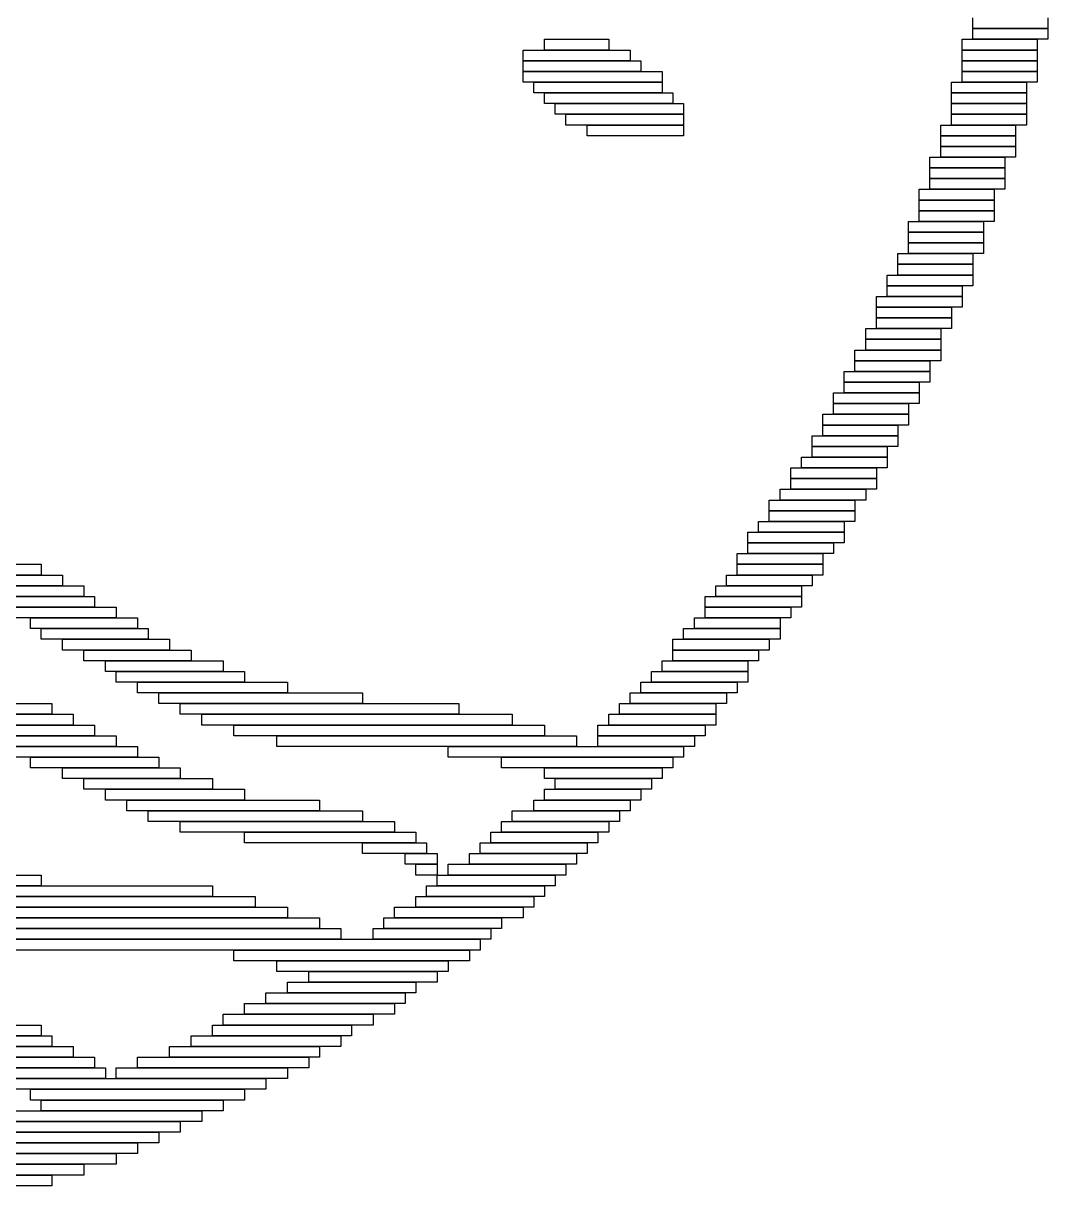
# Model space of a CAD drawing. Extents: x 366 to 658, y 363 to 661.
# Drawn here: x 559.3 to 655, y 371 to 479.5 of the extents above; entities that cross this region are included whole.
import ezdxf

# ---------------------------------------------------------------- set-up
doc = ezdxf.new("R2010")
doc.units = 0

msp = doc.modelspace()

# ---------------------------------------------------------------- linework, layer by layer
for p, q in [((648, 479), (648, 480)), ((655, 480), (655, 479)), ((655, 479), (648, 479)), ((648, 479), (655, 479)), ((648, 478), (648, 479)), ((655, 479), (655, 478)), ((608, 478), (614, 478)), ((608, 477), (608, 478)), ((614, 478), (614, 477)), ((647, 478), (654, 478)), ((647, 477), (647, 478)), ((655, 478), (648, 478)), ((654, 478), (654, 477)), ((606, 477), (616, 477)), ((606, 476), (606, 477)), ((614, 477), (608, 477)), ((616, 477), (616, 476)), ((654, 477), (647, 477)), ((647, 477), (654, 477)), ((647, 476), (647, 477)), ((654, 477), (654, 476)), ((616, 476), (606, 476)), ((606, 476), (617, 476)), ((606, 475), (606, 476)), ((617, 476), (617, 475)), ((654, 476), (647, 476)), ((647, 476), (654, 476)), ((647, 475), (647, 476)), ((654, 476), (654, 475)), ((617, 475), (606, 475)), ((606, 475), (619, 475)), ((606, 474), (606, 475)), ((619, 475), (619, 474)), ((654, 475), (647, 475)), ((647, 475), (654, 475)), ((647, 474), (647, 475)), ((654, 475), (654, 474)), ((619, 474), (606, 474)), ((607, 474), (619, 474)), ((607, 473), (607, 474)), ((619, 474), (619, 473)), ((646, 474), (653, 474)), ((646, 473), (646, 474)), ((654, 474), (647, 474)), ((653, 474), (653, 473)), ((619, 473), (607, 473)), ((608, 473), (620, 473)), ((608, 472), (608, 473)), ((620, 472), (608, 472)), ((609, 472), (621, 472)), ((609, 471), (609, 472)), ((620, 473), (620, 472)), ((621, 472), (621, 471)), ((653, 473), (646, 473)), ((646, 473), (653, 473)), ((646, 472), (646, 473)), ((653, 472), (646, 472)), ((646, 472), (653, 472)), ((646, 471), (646, 472)), ((653, 473), (653, 472)), ((653, 472), (653, 471)), ((621, 471), (609, 471)), ((610, 471), (621, 471)), ((610, 470), (610, 471)), ((621, 471), (621, 470)), ((653, 471), (646, 471)), ((646, 471), (653, 471)), ((646, 470), (646, 471)), ((653, 471), (653, 470)), ((621, 470), (610, 470)), ((612, 470), (621, 470)), ((612, 469), (612, 470)), ((621, 470), (621, 469)), ((645, 470), (652, 470)), ((645, 469), (645, 470)), ((653, 470), (646, 470)), ((652, 470), (652, 469)), ((621, 469), (612, 469)), ((652, 469), (645, 469)), ((645, 469), (652, 469)), ((645, 468), (645, 469)), ((652, 469), (652, 468)), ((652, 468), (645, 468)), ((645, 468), (652, 468)), ((645, 467), (645, 468)), ((652, 468), (652, 467)), ((644, 467), (651, 467)), ((644, 466), (644, 467)), ((652, 467), (645, 467)), ((651, 467), (651, 466)), ((651, 466), (644, 466)), ((644, 466), (651, 466)), ((644, 465), (644, 466)), ((651, 466), (651, 465)), ((651, 465), (644, 465)), ((644, 465), (651, 465)), ((644, 464), (644, 465)), ((651, 465), (651, 464)), ((643, 464), (650, 464)), ((643, 463), (643, 464)), ((651, 464), (644, 464)), ((650, 464), (650, 463)), ((650, 463), (643, 463)), ((643, 463), (650, 463)), ((643, 462), (643, 463)), ((650, 463), (650, 462)), ((650, 462), (643, 462)), ((643, 462), (650, 462)), ((643, 461), (643, 462)), ((650, 462), (650, 461)), ((642, 461), (649, 461)), ((642, 460), (642, 461)), ((650, 461), (643, 461)), ((649, 461), (649, 460)), ((649, 460), (642, 460)), ((642, 460), (649, 460)), ((642, 459), (642, 460)), ((649, 459), (642, 459)), ((642, 459), (649, 459)), ((642, 458), (642, 459)), ((649, 460), (649, 459)), ((649, 459), (649, 458)), ((641, 458), (648, 458)), ((641, 457), (641, 458)), ((649, 458), (642, 458)), ((648, 458), (648, 457)), ((648, 457), (641, 457)), ((641, 457), (648, 457)), ((641, 456), (641, 457)), ((648, 457), (648, 456)), ((640, 456), (648, 456)), ((640, 455), (640, 456)), ((648, 456), (641, 456)), ((648, 456), (648, 455)), ((648, 455), (640, 455)), ((640, 455), (647, 455)), ((640, 454), (640, 455)), ((647, 455), (647, 454)), ((639, 454), (647, 454)), ((639, 453), (639, 454)), ((647, 454), (640, 454)), ((647, 454), (647, 453)), ((647, 453), (639, 453)), ((639, 453), (646, 453)), ((639, 452), (639, 453)), ((646, 453), (646, 452)), ((646, 452), (639, 452)), ((639, 452), (646, 452)), ((639, 451), (639, 452)), ((646, 452), (646, 451)), ((638, 451), (645, 451)), ((638, 450), (638, 451)), ((646, 451), (639, 451)), ((645, 451), (645, 450)), ((645, 450), (638, 450)), ((638, 450), (645, 450)), ((638, 449), (638, 450)), ((645, 450), (645, 449)), ((637, 449), (645, 449)), ((637, 448), (637, 449)), ((645, 449), (638, 449)), ((645, 449), (645, 448)), ((645, 448), (637, 448)), ((637, 448), (644, 448)), ((637, 447), (637, 448)), ((644, 448), (644, 447)), ((636, 447), (644, 447)), ((636, 446), (636, 447)), ((644, 446), (636, 446)), ((636, 446), (643, 446)), ((636, 445), (636, 446)), ((644, 447), (637, 447)), ((643, 446), (643, 445)), ((644, 447), (644, 446)), ((635, 445), (643, 445)), ((635, 444), (635, 445)), ((643, 445), (636, 445)), ((643, 445), (643, 444)), ((643, 444), (635, 444)), ((635, 444), (642, 444)), ((635, 443), (635, 444)), ((642, 444), (642, 443)), ((634, 443), (642, 443)), ((634, 442), (634, 443)), ((642, 443), (635, 443)), ((642, 443), (642, 442)), ((642, 442), (634, 442)), ((634, 442), (641, 442)), ((634, 441), (634, 442)), ((641, 442), (641, 441)), ((633, 441), (641, 441)), ((633, 440), (633, 441)), ((641, 441), (634, 441)), ((641, 441), (641, 440)), ((641, 440), (633, 440)), ((633, 440), (640, 440)), ((633, 439), (633, 440)), ((640, 440), (640, 439)), ((632, 439), (640, 439)), ((632, 438), (632, 439)), ((640, 439), (633, 439)), ((640, 439), (640, 438)), ((631, 438), (639, 438)), ((631, 437), (631, 438)), ((640, 438), (632, 438)), ((639, 438), (639, 437)), ((639, 437), (631, 437)), ((631, 437), (639, 437)), ((631, 436), (631, 437)), ((639, 437), (639, 436)), ((630, 436), (638, 436)), ((630, 435), (630, 436)), ((639, 436), (631, 436)), ((638, 436), (638, 435)), ((629, 435), (637, 435)), ((629, 434), (629, 435)), ((637, 434), (629, 434)), ((629, 434), (637, 434)), ((629, 433), (629, 434)), ((638, 435), (630, 435)), ((637, 435), (637, 434)), ((637, 434), (637, 433)), ((628, 433), (636, 433)), ((628, 432), (628, 433)), ((637, 433), (629, 433)), ((636, 433), (636, 432)), ((627, 432), (636, 432)), ((627, 431), (627, 432)), ((636, 432), (628, 432)), ((636, 432), (636, 431)), ((636, 431), (627, 431)), ((627, 431), (635, 431)), ((627, 430), (627, 431)), ((635, 431), (635, 430)), ((626, 430), (634, 430)), ((626, 429), (626, 430)), ((635, 430), (627, 430)), ((634, 430), (634, 429)), ((507, 429), (561, 429)), ((561, 429), (561, 428)), ((634, 429), (626, 429)), ((626, 429), (634, 429)), ((626, 428), (626, 429)), ((634, 429), (634, 428)), ((561, 428), (507, 428)), ((512, 428), (563, 428)), ((563, 428), (563, 427)), ((625, 428), (633, 428)), ((625, 427), (625, 428)), ((634, 428), (626, 428)), ((633, 428), (633, 427)), ((563, 427), (512, 427)), ((550, 427), (565, 427)), ((565, 427), (565, 426)), ((624, 427), (632, 427)), ((624, 426), (624, 427)), ((633, 427), (625, 427)), ((632, 427), (632, 426)), ((565, 426), (550, 426)), ((554, 426), (566, 426)), ((566, 426), (566, 425)), ((623, 426), (632, 426)), ((623, 425), (623, 426)), ((632, 426), (624, 426)), ((632, 426), (632, 425)), ((566, 425), (554, 425)), ((557, 425), (568, 425)), ((568, 425), (568, 424)), ((632, 425), (623, 425)), ((623, 425), (631, 425)), ((623, 424), (623, 425)), ((631, 425), (631, 424)), ((568, 424), (557, 424)), ((560, 424), (570, 424)), ((560, 423), (560, 424)), ((570, 424), (570, 423)), ((622, 424), (630, 424)), ((622, 423), (622, 424)), ((631, 424), (623, 424)), ((630, 424), (630, 423)), ((570, 423), (560, 423)), ((561, 423), (571, 423)), ((561, 422), (561, 423)), ((571, 423), (571, 422)), ((621, 423), (630, 423)), ((621, 422), (621, 423)), ((630, 423), (622, 423)), ((630, 423), (630, 422)), ((571, 422), (561, 422)), ((563, 422), (573, 422)), ((563, 421), (563, 422)), ((573, 421), (563, 421)), ((565, 421), (575, 421)), ((565, 420), (565, 421)), ((573, 422), (573, 421)), ((575, 421), (575, 420)), ((620, 422), (629, 422)), ((620, 421), (620, 422)), ((629, 421), (620, 421)), ((620, 421), (628, 421)), ((620, 420), (620, 421)), ((630, 422), (621, 422)), ((628, 421), (628, 420)), ((629, 422), (629, 421)), ((575, 420), (565, 420)), ((567, 420), (578, 420)), ((567, 419), (567, 420)), ((578, 420), (578, 419)), ((619, 420), (627, 420)), ((619, 419), (619, 420)), ((628, 420), (620, 420)), ((627, 420), (627, 419)), ((578, 419), (567, 419)), ((568, 419), (580, 419)), ((568, 418), (568, 419)), ((580, 419), (580, 418)), ((618, 419), (627, 419)), ((618, 418), (618, 419)), ((627, 419), (619, 419)), ((627, 419), (627, 418)), ((580, 418), (568, 418)), ((570, 418), (584, 418)), ((570, 417), (570, 418)), ((584, 418), (584, 417)), ((617, 418), (626, 418)), ((617, 417), (617, 418)), ((627, 418), (618, 418)), ((626, 418), (626, 417)), ((584, 417), (570, 417)), ((572, 417), (591, 417)), ((572, 416), (572, 417)), ((591, 417), (591, 416)), ((616, 417), (625, 417)), ((616, 416), (616, 417)), ((626, 417), (617, 417)), ((625, 417), (625, 416)), ((538, 416), (562, 416)), ((562, 416), (562, 415)), ((591, 416), (572, 416)), ((574, 416), (600, 416)), ((574, 415), (574, 416)), ((600, 416), (600, 415)), ((615, 416), (624, 416)), ((615, 415), (615, 416)), ((625, 416), (616, 416)), ((624, 416), (624, 415)), ((562, 415), (538, 415)), ((540, 415), (564, 415)), ((564, 415), (564, 414)), ((600, 415), (574, 415)), ((576, 415), (605, 415)), ((576, 414), (576, 415)), ((605, 415), (605, 414)), ((614, 415), (624, 415)), ((614, 414), (614, 415)), ((624, 415), (615, 415)), ((624, 415), (624, 414)), ((564, 414), (540, 414)), ((543, 414), (566, 414)), ((566, 414), (566, 413)), ((605, 414), (576, 414)), ((579, 414), (608, 414)), ((579, 413), (579, 414)), ((608, 414), (608, 413)), ((613, 414), (623, 414)), ((613, 413), (613, 414)), ((624, 414), (614, 414)), ((623, 414), (623, 413)), ((566, 413), (543, 413)), ((547, 413), (568, 413)), ((568, 413), (568, 412)), ((608, 413), (579, 413)), ((583, 413), (611, 413)), ((583, 412), (583, 413)), ((611, 413), (611, 412)), ((623, 413), (613, 413)), ((613, 413), (622, 413)), ((613, 412), (613, 413)), ((622, 413), (622, 412)), ((568, 412), (547, 412)), ((556, 412), (570, 412)), ((570, 412), (570, 411)), ((611, 412), (583, 412)), ((599, 412), (621, 412)), ((599, 411), (599, 412)), ((622, 412), (613, 412)), ((621, 412), (621, 411)), ((570, 411), (556, 411)), ((560, 411), (572, 411)), ((560, 410), (560, 411)), ((572, 411), (572, 410)), ((621, 411), (599, 411)), ((604, 411), (620, 411)), ((604, 410), (604, 411)), ((620, 411), (620, 410)), ((572, 410), (560, 410)), ((563, 410), (574, 410)), ((563, 409), (563, 410)), ((574, 410), (574, 409)), ((620, 410), (604, 410)), ((608, 410), (619, 410)), ((608, 409), (608, 410)), ((619, 410), (619, 409)), ((574, 409), (563, 409)), ((565, 409), (577, 409)), ((565, 408), (565, 409)), ((577, 408), (565, 408)), ((567, 408), (580, 408)), ((567, 407), (567, 408)), ((577, 409), (577, 408)), ((580, 408), (580, 407)), ((619, 409), (608, 409)), ((608, 408), (617, 408)), ((608, 407), (608, 408)), ((609, 409), (618, 409)), ((609, 408), (609, 409)), ((618, 408), (609, 408)), ((617, 408), (617, 407)), ((618, 409), (618, 408)), ((580, 407), (567, 407)), ((569, 407), (587, 407)), ((569, 406), (569, 407)), ((587, 407), (587, 406)), ((607, 407), (616, 407)), ((607, 406), (607, 407)), ((617, 407), (608, 407)), ((616, 407), (616, 406)), ((587, 406), (569, 406)), ((571, 406), (591, 406)), ((571, 405), (571, 406)), ((591, 406), (591, 405)), ((605, 406), (615, 406)), ((605, 405), (605, 406)), ((616, 406), (607, 406)), ((615, 406), (615, 405)), ((591, 405), (571, 405)), ((574, 405), (594, 405)), ((574, 404), (574, 405)), ((594, 405), (594, 404)), ((604, 405), (614, 405)), ((604, 404), (604, 405)), ((615, 405), (605, 405)), ((614, 405), (614, 404)), ((594, 404), (574, 404)), ((580, 404), (596, 404)), ((580, 403), (580, 404)), ((596, 404), (596, 403)), ((603, 404), (613, 404)), ((603, 403), (603, 404)), ((614, 404), (604, 404)), ((613, 404), (613, 403)), ((596, 403), (580, 403)), ((591, 403), (597, 403)), ((591, 402), (591, 403)), ((597, 403), (597, 402)), ((602, 403), (612, 403)), ((602, 402), (602, 403)), ((613, 403), (603, 403)), ((612, 403), (612, 402)), ((597, 402), (591, 402)), ((595, 402), (598, 402)), ((595, 401), (595, 402)), ((598, 402), (598, 401)), ((601, 402), (611, 402)), ((601, 401), (601, 402)), ((612, 402), (602, 402)), ((611, 402), (611, 401)), ((598, 401), (595, 401)), ((596, 401), (598, 401)), ((596, 400), (596, 401)), ((598, 401), (598, 400)), ((599, 401), (610, 401)), ((599, 400), (599, 401)), ((611, 401), (601, 401)), ((610, 401), (610, 400)), ((542, 400), (561, 400)), ((561, 400), (561, 399)), ((598, 400), (596, 400)), ((598, 400), (609, 400)), ((598, 399), (598, 400)), ((610, 400), (599, 400)), ((609, 400), (609, 399)), ((561, 399), (542, 399)), ((544, 399), (577, 399)), ((577, 399), (577, 398)), ((597, 399), (608, 399)), ((597, 398), (597, 399)), ((609, 399), (598, 399)), ((608, 399), (608, 398)), ((577, 398), (544, 398)), ((546, 398), (581, 398)), ((581, 398), (581, 397)), ((596, 398), (607, 398)), ((596, 397), (596, 398)), ((608, 398), (597, 398)), ((607, 398), (607, 397)), ((581, 397), (546, 397)), ((547, 397), (584, 397)), ((584, 397), (584, 396)), ((594, 397), (606, 397)), ((594, 396), (594, 397)), ((607, 397), (596, 397)), ((606, 397), (606, 396)), ((584, 396), (547, 396)), ((550, 396), (587, 396)), ((587, 395), (550, 395)), ((552, 395), (589, 395)), ((587, 396), (587, 395)), ((589, 395), (589, 394)), ((592, 395), (603, 395)), ((592, 394), (592, 395)), ((593, 396), (604, 396)), ((593, 395), (593, 396)), ((604, 395), (593, 395)), ((606, 396), (594, 396)), ((603, 395), (603, 394)), ((604, 396), (604, 395)), ((589, 394), (552, 394)), ((556, 394), (602, 394)), ((603, 394), (592, 394)), ((602, 394), (602, 393)), ((602, 393), (556, 393)), ((579, 393), (601, 393)), ((579, 392), (579, 393)), ((601, 393), (601, 392)), ((601, 392), (579, 392)), ((583, 392), (599, 392)), ((583, 391), (583, 392)), ((599, 392), (599, 391)), ((599, 391), (583, 391)), ((586, 391), (598, 391)), ((586, 390), (586, 391)), ((598, 391), (598, 390)), ((584, 390), (596, 390)), ((584, 389), (584, 390)), ((598, 390), (586, 390)), ((596, 390), (596, 389)), ((582, 389), (595, 389)), ((582, 388), (582, 389)), ((596, 389), (584, 389)), ((595, 389), (595, 388)), ((580, 388), (594, 388)), ((580, 387), (580, 388)), ((595, 388), (582, 388)), ((594, 388), (594, 387)), ((578, 387), (592, 387)), ((578, 386), (578, 387)), ((594, 387), (580, 387)), ((592, 387), (592, 386)), ((531, 386), (561, 386)), ((561, 386), (561, 385)), ((577, 386), (590, 386)), ((577, 385), (577, 386)), ((592, 386), (578, 386)), ((590, 386), (590, 385)), ((561, 385), (531, 385)), ((536, 385), (562, 385)), ((562, 385), (562, 384)), ((575, 385), (589, 385)), ((575, 384), (575, 385)), ((590, 385), (577, 385)), ((589, 385), (589, 384)), ((562, 384), (536, 384)), ((546, 384), (564, 384)), ((564, 384), (564, 383)), ((573, 384), (587, 384)), ((573, 383), (573, 384)), ((589, 384), (575, 384)), ((587, 384), (587, 383)), ((564, 383), (546, 383)), ((552, 383), (566, 383)), ((566, 382), (552, 382)), ((555, 382), (567, 382)), ((566, 383), (566, 382)), ((567, 382), (567, 381)), ((568, 382), (584, 382)), ((568, 381), (568, 382)), ((570, 383), (586, 383)), ((570, 382), (570, 383)), ((586, 382), (570, 382)), ((587, 383), (573, 383)), ((584, 382), (584, 381)), ((586, 383), (586, 382)), ((567, 381), (555, 381)), ((558, 381), (582, 381)), ((584, 381), (568, 381)), ((582, 381), (582, 380)), ((582, 380), (558, 380)), ((560, 380), (580, 380)), ((560, 379), (560, 380)), ((580, 380), (580, 379)), ((580, 379), (560, 379)), ((561, 379), (578, 379)), ((561, 378), (561, 379)), ((578, 379), (578, 378)), ((558, 378), (576, 378)), ((578, 378), (561, 378)), ((576, 378), (576, 377)), ((555, 377), (574, 377)), ((576, 377), (558, 377)), ((574, 377), (574, 376)), ((552, 376), (572, 376)), ((574, 376), (555, 376)), ((572, 376), (572, 375)), ((548, 375), (570, 375)), ((572, 375), (552, 375)), ((570, 375), (570, 374)), ((544, 374), (568, 374)), ((570, 374), (548, 374)), ((568, 374), (568, 373)), ((534, 373), (565, 373)), ((568, 373), (544, 373)), ((565, 373), (565, 372)), ((532, 372), (562, 372)), ((565, 372), (534, 372)), ((562, 372), (562, 371)), ((562, 371), (532, 371))]:
    msp.add_line(p, q)

doc.saveas('drawing.dxf')
